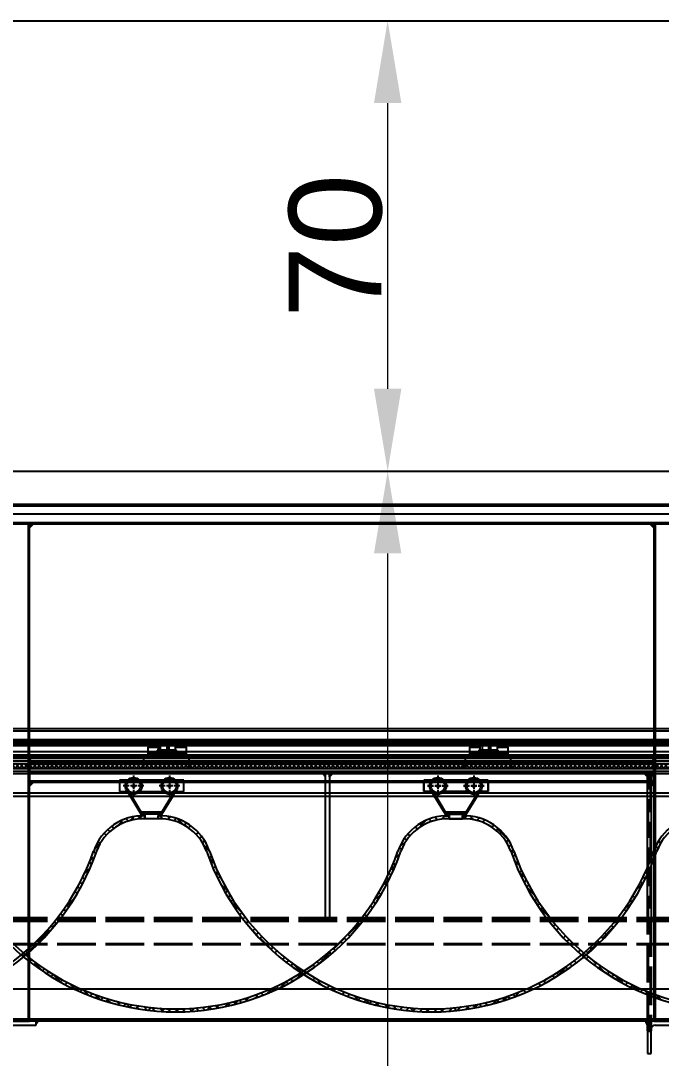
# Model space of a CAD drawing. Header units: centimetres. Extents: x 470464 to 524273, y 49611 to 59074.
# Drawn here: x 504407.2 to 504506.7, y 50525.9 to 50687.1 of the extents above; entities that cross this region are included whole.
import ezdxf

# ---------------------------------------------------------------- set-up
doc = ezdxf.new("R2010")
doc.units = ezdxf.units.CM
doc.header["$MEASUREMENT"] = 0
for name, pattern in [('1244-MIUM-DD-AR-2000$0$1244_Aselsan_MIUM_2900_Vinç$0$ACAD_ISO02W100', [15, 12, -3]), ('CENTER', [50.8, 31.75, -6.35, 6.35, -6.35]), ('CHAIN', [0.3543, 0.2362, -0.0295, 0.0591, -0.0295])]:
    doc.linetypes.add(name, pattern=pattern)
doc.layers.add('A-ANNO-REVC-01', color=1, linetype='Continuous', lineweight=15, true_color=0xff0000, plot=False)
doc.layers.add('S-COLS-CONC', color=4, linetype='Continuous', lineweight=40)
doc.layers.add('vinç', color=7, linetype='Continuous')
doc.styles.add('BARIŞ BABUR-3', font='arial.ttf')
doc.dimstyles.new('AAA_A4 BVS STANDART', dxfattribs={"dimscale": 12, "dimtxt": 1.8, "dimasz": 1.6, "dimexe": 0.18, "dimexo": 0.0625, "dimgap": 0.09, "dimtad": 1, "dimtoh": 1, "dimdec": 0, "dimzin": 9, "dimdsep": 46, "dimtxsty": 'BARIŞ BABUR-3', "dimcen": 0.09, "dimclrd": 1, "dimclre": 1, "dimclrt": 2, "dimadec": 0, "dimazin": 0, "dimtfac": 1, "dimtdec": 0, "dimtofl": 0, "dimtmove": 0, "dimatfit": 3, "dimfxl": 1, "dimtolj": 1, "dimtzin": 0, "dimlwd": 9, "dimlwe": 9, "dimarcsym": 0})

# ---------------------------------------------------------------- blocks, each defined once
blk = doc.blocks.new('ghfhjkdjfdkyufgfktuthkgt')
at = {"color": 2, "ltscale": 0.4}
for p, q in [((417976.88, 69071.16), (416796.46, 69071.16)), ((417976.46, 69070.66), (416796.46, 69070.66)), ((416796.46, 69067.36), (417976.46, 69067.36)), ((416796.46, 69066.86), (417976.46, 69066.86)), ((417108.08, 69063.32), (417108.08, 69063.79)), ((417110.14, 69063.32), (417110.14, 69063.79)), ((417155.37, 69063.32), (417155.37, 69063.79)), ((417157.43, 69063.32), (417157.43, 69063.79))]:
    blk.add_line(p, q, dxfattribs=at)
at = {"color": 2}
for p, q in [((417106.31, 69070.05), (417106.31, 69069.12)), ((417111.9, 69070.05), (417111.9, 69069.12)), ((417153.6, 69070.05), (417153.6, 69069.12)), ((417153.6, 69070.05), (417153.6, 69069.12)), ((417159.19, 69070.05), (417159.19, 69069.12)), ((417159.19, 69070.05), (417159.19, 69069.12)), ((417105.37, 69069.32), (417104.11, 69069.32)), ((417104.11, 69069.32), (417104.11, 69067.55)), ((417105.63, 69068.43), (417104.7, 69068.43)), ((417106.8, 69068.43), (417105.83, 69068.43)), ((417106.31, 69068.92), (417106.31, 69067.95)), ((417107.93, 69068.43), (417107, 69068.43)), ((417110.96, 69069.32), (417107.26, 69069.32)), ((417111.22, 69068.43), (417110.29, 69068.43)), ((417112.39, 69068.43), (417111.42, 69068.43)), ((417111.9, 69068.92), (417111.9, 69067.95)), ((417113.52, 69068.43), (417112.59, 69068.43)), ((417114.11, 69069.32), (417112.85, 69069.32)), ((417114.11, 69067.55), (417114.11, 69069.32)), ((417151.4, 69067.55), (417151.4, 69069.32)), ((417151.4, 69069.32), (417152.66, 69069.32)), ((417152.66, 69069.32), (417151.4, 69069.32)), ((417151.4, 69069.32), (417151.4, 69067.55)), ((417151.99, 69068.43), (417152.92, 69068.43)), ((417152.92, 69068.43), (417151.99, 69068.43)), ((417153.12, 69068.43), (417154.09, 69068.43)), ((417154.09, 69068.43), (417153.12, 69068.43)), ((417153.6, 69068.92), (417153.6, 69067.95)), ((417153.6, 69068.92), (417153.6, 69067.95)), ((417154.29, 69068.43), (417155.22, 69068.43)), ((417155.22, 69068.43), (417154.29, 69068.43)), ((417154.55, 69069.32), (417158.25, 69069.32)), ((417158.25, 69069.32), (417154.55, 69069.32)), ((417157.58, 69068.43), (417158.51, 69068.43)), ((417158.51, 69068.43), (417157.58, 69068.43)), ((417158.71, 69068.43), (417159.68, 69068.43)), ((417159.68, 69068.43), (417158.71, 69068.43)), ((417159.19, 69068.92), (417159.19, 69067.95)), ((417159.19, 69068.92), (417159.19, 69067.95)), ((417159.88, 69068.43), (417160.81, 69068.43)), ((417160.81, 69068.43), (417159.88, 69068.43)), ((417160.14, 69069.32), (417161.4, 69069.32)), ((417161.4, 69069.32), (417160.14, 69069.32)), ((417161.4, 69069.32), (417161.4, 69067.55)), ((417161.4, 69067.55), (417161.4, 69069.32)), ((417104.11, 69067.55), (417105.37, 69067.55)), ((417105.76, 69066.9), (417105.37, 69067.55)), ((417105.97, 69066.9), (417105.75, 69067.27)), ((417107.49, 69064.02), (417105.76, 69066.9)), ((417107.49, 69064.37), (417105.97, 69066.9)), ((417106.31, 69067.75), (417106.31, 69066.82)), ((417107.26, 69067.55), (417110.96, 69067.55)), ((417110.73, 69064.37), (417112.25, 69066.9)), ((417110.73, 69064.02), (417112.46, 69066.9)), ((417111.9, 69067.75), (417111.9, 69066.82)), ((417112.25, 69066.9), (417112.47, 69067.27)), ((417112.46, 69066.9), (417112.85, 69067.55)), ((417112.85, 69067.55), (417114.11, 69067.55)), ((417152.66, 69067.55), (417151.4, 69067.55)), ((417151.4, 69067.55), (417152.66, 69067.55)), ((417153.05, 69066.9), (417152.66, 69067.55)), ((417153.05, 69066.9), (417152.66, 69067.55)), ((417153.26, 69066.9), (417153.04, 69067.27)), ((417153.26, 69066.9), (417153.04, 69067.27)), ((417154.78, 69064.02), (417153.05, 69066.9)), ((417154.78, 69064.02), (417153.05, 69066.9)), ((417154.78, 69064.37), (417153.26, 69066.9)), ((417154.78, 69064.37), (417153.26, 69066.9)), ((417153.6, 69067.75), (417153.6, 69066.82)), ((417153.6, 69067.75), (417153.6, 69066.82)), ((417158.25, 69067.55), (417154.55, 69067.55)), ((417154.55, 69067.55), (417158.25, 69067.55)), ((417158.02, 69064.37), (417159.54, 69066.9)), ((417158.02, 69064.02), (417159.75, 69066.9)), ((417158.02, 69064.37), (417159.54, 69066.9)), ((417158.02, 69064.02), (417159.75, 69066.9)), ((417159.19, 69067.75), (417159.19, 69066.82)), ((417159.19, 69067.75), (417159.19, 69066.82)), ((417159.54, 69066.9), (417159.76, 69067.27)), ((417159.54, 69066.9), (417159.76, 69067.27)), ((417159.75, 69066.9), (417160.14, 69067.55)), ((417159.75, 69066.9), (417160.14, 69067.55)), ((417161.4, 69067.55), (417160.14, 69067.55)), ((417160.14, 69067.55), (417161.4, 69067.55)), ((417110.73, 69064.37), (417107.49, 69064.37)), ((417110.73, 69064.02), (417107.49, 69064.02)), ((417107.49, 69063.79), (417107.49, 69064.02)), ((417108.08, 69063.79), (417107.49, 69063.79)), ((417108.08, 69064.02), (417108.08, 69063.32)), ((417110.14, 69064.02), (417110.14, 69063.32)), ((417110.73, 69063.79), (417110.14, 69063.79)), ((417110.73, 69063.79), (417110.73, 69064.02)), ((417154.78, 69064.37), (417158.02, 69064.37)), ((417158.02, 69064.37), (417154.78, 69064.37)), ((417154.78, 69064.02), (417158.02, 69064.02)), ((417154.78, 69063.79), (417154.78, 69064.02)), ((417158.02, 69064.02), (417154.78, 69064.02)), ((417154.78, 69063.79), (417154.78, 69064.02)), ((417154.78, 69063.79), (417155.37, 69063.79)), ((417155.37, 69063.79), (417154.78, 69063.79)), ((417155.37, 69064.02), (417155.37, 69063.32)), ((417155.37, 69064.02), (417155.37, 69063.32)), ((417157.43, 69064.02), (417157.43, 69063.32)), ((417157.43, 69064.02), (417157.43, 69063.32)), ((417157.43, 69063.79), (417158.02, 69063.79)), ((417158.02, 69063.79), (417157.43, 69063.79)), ((417158.02, 69063.79), (417158.02, 69064.02)), ((417158.02, 69063.79), (417158.02, 69064.02)), ((417110.14, 69063.32), (417108.08, 69063.32)), ((417155.37, 69063.32), (417157.43, 69063.32)), ((417157.43, 69063.32), (417155.37, 69063.32))]:
    blk.add_line(p, q, dxfattribs=at)
at = {"color": 2, "linetype": 'Continuous', "ltscale": 0.4}
for p, q in [((417105.78, 69063.06), (417106.4, 69063.68)), ((417106.41, 69063.2), (417106.17, 69063.45)), ((417107.43, 69063.31), (417106.99, 69063.75)), ((417107.3, 69063.45), (417107.64, 69063.79)), ((417110.86, 69063.31), (417110.37, 69063.79)), ((417110.59, 69063.32), (417110.72, 69063.45)), ((417111.85, 69063.45), (417111.59, 69063.71)), ((417111.63, 69063.23), (417112.04, 69063.63)), ((417112.56, 69063.02), (417112.94, 69063.4)), ((417153.52, 69063.17), (417153.13, 69063.56)), ((417153.24, 69063.45), (417153.41, 69063.62)), ((417154.19, 69063.27), (417154.71, 69063.78)), ((417154.51, 69063.3), (417154.37, 69063.45)), ((417155.37, 69063.58), (417155.15, 69063.79)), ((417157.79, 69063.45), (417157.45, 69063.79)), ((417157.66, 69063.32), (417158.12, 69063.78)), ((417159.18, 69063.18), (417158.62, 69063.74)), ((417158.73, 69063.26), (417158.92, 69063.45)), ((417159.68, 69063.07), (417160.06, 69063.45)), ((417160.05, 69063.45), (417160.04, 69063.46)), ((417103.25, 69061.84), (417102.91, 69062.18)), ((417103.81, 69062.22), (417104.47, 69062.88)), ((417103.93, 69062.29), (417103.91, 69062.32)), ((417104.68, 69062.67), (417104.33, 69063.03)), ((417105.5, 69062.98), (417105.13, 69063.35)), ((417113.96, 69062.47), (417113.07, 69063.35)), ((417113.55, 69062.88), (417113.75, 69063.09)), ((417114.16, 69062.36), (417114.5, 69062.7)), ((417114.86, 69061.93), (417115.19, 69062.26)), ((417116.38, 69061.18), (417115.72, 69061.84)), ((417150.41, 69061.75), (417150.08, 69062.08)), ((417151.08, 69062.21), (417150.74, 69062.55)), ((417150.97, 69062.32), (417151.74, 69063.08)), ((417151.54, 69062.88), (417151.47, 69062.95)), ((417152.63, 69062.93), (417152.26, 69063.29)), ((417160.53, 69062.79), (417160.89, 69063.15)), ((417160.82, 69062.67), (417160.62, 69062.88)), ((417162.01, 69062.02), (417162.35, 69062.35)), ((417162.31, 69062.32), (417162.13, 69062.5)), ((417162.66, 69061.53), (417162.99, 69061.86)), ((417102.06, 69060.77), (417101.73, 69061.09)), ((417102.62, 69061.34), (417102.3, 69061.66)), ((417115.81, 69061.75), (417115.82, 69061.76)), ((417116.06, 69060.87), (417116.39, 69061.2)), ((417116.58, 69060.26), (417116.9, 69060.58)), ((417148.75, 69060.01), (417148.43, 69060.34)), ((417148.71, 69060.05), (417148.96, 69060.31)), ((417149.24, 69060.65), (417148.92, 69060.98)), ((417150.41, 69061.75), (417150.41, 69061.75)), ((417164.54, 69060.09), (417162.88, 69061.75)), ((417163.25, 69060.99), (417163.44, 69061.18)), ((417164.01, 69060.62), (417164.1, 69060.71)), ((417100.73, 69058.7), (417100.39, 69059.04)), ((417100.51, 69058.92), (417101.2, 69059.61)), ((417101.08, 69059.49), (417100.78, 69059.78)), ((417117.03, 69059.58), (417117.36, 69059.91)), ((417118.11, 69058.32), (417117.26, 69059.17)), ((417117.42, 69058.84), (417117.51, 69058.92)), ((417147.96, 69058.54), (417147.62, 69058.88)), ((417147.67, 69059.02), (417148.15, 69059.49)), ((417148.32, 69059.31), (417147.99, 69059.64)), ((417164.24, 69059.72), (417164.57, 69060.04)), ((417164.64, 69058.99), (417164.98, 69059.32)), ((417187.23, 69058.5), (417187.65, 69058.92)), ((417187.82, 69058.76), (417187.48, 69059.09)), ((417188.2, 69059.51), (417187.87, 69059.84)), ((417099.56, 69056.83), (417099.95, 69057.22)), ((417100.12, 69057.05), (417099.77, 69057.4)), ((417100.43, 69057.88), (417100.08, 69058.23)), ((417118.64, 69056.66), (417118.01, 69057.29)), ((417118.07, 69058.36), (417118.09, 69058.37)), ((417118.07, 69057.22), (417118.39, 69057.54)), ((417146.99, 69057.2), (417147.74, 69057.95)), ((417147.01, 69057.22), (417147, 69057.24)), ((417147.66, 69057.71), (417147.58, 69057.79)), ((417164.97, 69058.19), (417165.32, 69058.53)), ((417165.52, 69057.98), (417165.14, 69058.36)), ((417165.27, 69057.36), (417165.62, 69057.7)), ((417166.24, 69056.12), (417165.43, 69056.93)), ((417186.56, 69056.7), (417187.34, 69057.48)), ((417187.2, 69057.11), (417187.09, 69057.22)), ((417187.51, 69057.94), (417187.16, 69058.29)), ((417098.69, 69054.84), (417099.58, 69055.73)), ((417099.46, 69055.45), (417099.38, 69055.53)), ((417099.8, 69056.24), (417099.45, 69056.58)), ((417118.36, 69056.38), (417118.7, 69056.72)), ((417118.7, 69055.58), (417119.04, 69055.93)), ((417146.68, 69055.29), (417146.34, 69055.63)), ((417146.45, 69055.53), (417147.03, 69056.11)), ((417147.01, 69056.09), (417146.68, 69056.43)), ((417165.59, 69056.54), (417165.71, 69056.66)), ((417185.96, 69054.96), (417186.58, 69055.59)), ((417186.52, 69055.53), (417186.2, 69055.84)), ((417098.74, 69053.9), (417098.4, 69054.24)), ((417098.81, 69054.96), (417098.77, 69055.01)), ((417119.05, 69054.8), (417119.38, 69055.14)), ((417119.7, 69054.46), (417119.2, 69054.96)), ((417119.41, 69054.04), (417119.75, 69054.37)), ((417145.06, 69053.01), (417145.88, 69053.83)), ((417145.96, 69053.76), (417145.62, 69054.09)), ((417146.33, 69054.52), (417145.99, 69054.85)), ((417166.84, 69054.4), (417166.26, 69054.98)), ((417166.27, 69054.96), (417166.6, 69055.29)), ((417166.63, 69054.19), (417166.96, 69054.52)), ((417167, 69053.43), (417167.34, 69053.77)), ((417185.83, 69053.96), (417185.49, 69054.3)), ((417186.19, 69054.72), (417185.85, 69055.06)), ((417097.5, 69052.52), (417097.68, 69052.7)), ((417097.96, 69052.42), (417097.63, 69052.75)), ((417098.36, 69053.16), (417098.03, 69053.49)), ((417098.25, 69053.26), (417098.59, 69053.61)), ((417120.9, 69052.13), (417119.83, 69053.2)), ((417120.34, 69052.7), (417120.52, 69052.88)), ((417120.59, 69051.82), (417120.92, 69052.15)), ((417145.57, 69053.01), (417145.32, 69053.26)), ((417167.39, 69052.69), (417167.73, 69053.02)), ((417168.58, 69051.52), (417167.4, 69052.7)), ((417167.8, 69051.96), (417167.97, 69052.13)), ((417184.45, 69052.33), (417185.39, 69053.26)), ((417185.05, 69052.47), (417184.82, 69052.7)), ((417185.45, 69053.21), (417185.11, 69053.54)), ((417095.99, 69049.87), (417097.17, 69051.05)), ((417096.55, 69050.44), (417096.37, 69050.62)), ((417097.13, 69050.99), (417097.12, 69051)), ((417097.55, 69051.7), (417097.22, 69052.03)), ((417121.01, 69051.11), (417121.34, 69051.44)), ((417121.45, 69050.41), (417121.77, 69050.74)), ((417143.9, 69050.16), (417143.57, 69050.49)), ((417144.34, 69050.85), (417144.01, 69051.18)), ((417144.19, 69051), (417144.79, 69051.61)), ((417144.75, 69051.57), (417144.43, 69051.89)), ((417168.53, 69051.57), (417168.55, 69051.58)), ((417168.65, 69050.55), (417168.98, 69050.88)), ((417183.78, 69050.34), (417183.46, 69050.67)), ((417183.69, 69050.44), (417184.1, 69050.84)), ((417184.22, 69051.04), (417183.89, 69051.37)), ((417095.78, 69048.94), (417095.46, 69049.27)), ((417096.24, 69049.61), (417095.92, 69049.94)), ((417123.08, 69048.82), (417121.47, 69050.44)), ((417121.89, 69049.73), (417122.03, 69049.87)), ((417122.6, 69049.3), (417122.68, 69049.39)), ((417143.44, 69049.48), (417143.12, 69049.81)), ((417143.38, 69050.19), (417143.62, 69050.44)), ((417169.1, 69049.87), (417169.07, 69049.9)), ((417169.09, 69049.86), (417169.42, 69050.19)), ((417169.55, 69049.19), (417169.88, 69049.52)), ((417171.04, 69047.93), (417169.67, 69049.3)), ((417182.49, 69049.23), (417183.13, 69049.87)), ((417182.87, 69048.99), (417182.56, 69049.3)), ((417183.34, 69049.66), (417183.01, 69049.99)), ((417093.72, 69046.48), (417094.56, 69047.31)), ((417094.29, 69047.04), (417093.99, 69047.34)), ((417095.31, 69048.29), (417094.98, 69048.61)), ((417122.83, 69048.4), (417123.15, 69048.73)), ((417123.31, 69047.75), (417123.64, 69048.08)), ((417123.81, 69047.12), (417124.13, 69047.45)), ((417142.01, 69047.52), (417141.69, 69047.84)), ((417141.92, 69047.61), (417142.58, 69048.27)), ((417142.49, 69048.17), (417142.18, 69048.49)), ((417170.02, 69048.53), (417170.23, 69048.74)), ((417170.8, 69048.17), (417170.83, 69048.21)), ((417171, 69047.24), (417171.33, 69047.57)), ((417181.41, 69047.06), (417181.09, 69047.38)), ((417181.91, 69047.69), (417181.59, 69048.01)), ((417091.46, 69044.21), (417093.16, 69045.91)), ((417093.28, 69045.79), (417092.96, 69046.11)), ((417093.81, 69046.39), (417093.48, 69046.72)), ((417125.43, 69045.34), (417124.6, 69046.17)), ((417124.86, 69045.91), (417125.17, 69046.22)), ((417139.66, 69045.34), (417141.36, 69047.04)), ((417140.23, 69045.91), (417140.14, 69045.99)), ((417140.99, 69046.27), (417140.79, 69046.48)), ((417141.51, 69046.89), (417141.18, 69047.21)), ((417171.51, 69046.62), (417171.83, 69046.95)), ((417172.03, 69046.01), (417172.35, 69046.34)), ((417179.17, 69044.78), (417180.86, 69046.48)), ((417180.38, 69045.83), (417180.3, 69045.91)), ((417180.9, 69046.44), (417180.58, 69046.76)), ((417091.63, 69044.04), (417091.31, 69044.37)), ((417092.03, 69044.78), (417091.87, 69044.94)), ((417092.74, 69045.19), (417092.59, 69045.34)), ((417125.38, 69045.3), (417125.7, 69045.62)), ((417125.93, 69044.71), (417126.25, 69045.04)), ((417127.69, 69043.08), (417125.99, 69044.78)), ((417126.49, 69044.14), (417126.56, 69044.21)), ((417137.4, 69043.08), (417139.09, 69044.78)), ((417138.81, 69043.93), (417138.53, 69044.21)), ((417139.37, 69044.5), (417139.05, 69044.82)), ((417139.93, 69045.08), (417139.6, 69045.4)), ((417173.11, 69044.83), (417173.43, 69045.15)), ((417173.66, 69044.25), (417173.99, 69044.58)), ((417176.9, 69042.52), (417178.6, 69044.21)), ((417178.73, 69044.08), (417178.41, 69044.41)), ((417179.29, 69044.65), (417178.97, 69044.98)), ((417179.73, 69045.34), (417179.52, 69045.56)), ((417088.91, 69042.12), (417089.24, 69042.44)), ((417089.2, 69041.95), (417090.9, 69043.65)), ((417089.76, 69042.52), (417089.55, 69042.74)), ((417090.47, 69042.94), (417090.33, 69043.08)), ((417091.06, 69043.49), (417090.73, 69043.81)), ((417127.12, 69043.65), (417127.38, 69043.91)), ((417127.64, 69043.03), (417127.97, 69043.36)), ((417128.24, 69042.5), (417128.57, 69042.83)), ((417128.49, 69042.28), (417128.26, 69042.52)), ((417135.13, 69040.82), (417136.83, 69042.52)), ((417137.04, 69042.3), (417136.72, 69042.63)), ((417137.64, 69042.84), (417137.32, 69043.16)), ((417137.96, 69043.65), (417137.91, 69043.7)), ((417174.23, 69043.69), (417174.56, 69044.02)), ((417175.41, 69042.6), (417175.74, 69042.93)), ((417176.97, 69042.45), (417176.65, 69042.77)), ((417177.47, 69043.08), (417177.25, 69043.31)), ((417178.16, 69043.53), (417178.04, 69043.65)), ((417089.26, 69041.89), (417088.93, 69042.22)), ((417090.45, 69041.39), (417090.06, 69041.77)), ((417090.16, 69041.1), (417090.49, 69041.43)), ((417090.81, 69040.61), (417091.14, 69040.94)), ((417092.21, 69039.62), (417091.01, 69040.82)), ((417129.47, 69041.47), (417129.8, 69041.8)), ((417130.1, 69040.97), (417130.43, 69041.3)), ((417130.75, 69040.48), (417131.08, 69040.82)), ((417135.17, 69040.79), (417134.84, 69041.12)), ((417135.7, 69041.39), (417135.47, 69041.61)), ((417136.43, 69041.79), (417136.27, 69041.95)), ((417175.11, 69040.92), (417174.78, 69041.25)), ((417176.02, 69042.08), (417176.34, 69042.41)), ((417176.36, 69041.92), (417176.04, 69042.25)), ((417176.06, 69041.68), (417176.34, 69041.95)), ((417176.64, 69041.57), (417176.96, 69041.89)), ((417178.15, 69040.82), (417177.5, 69041.47)), ((417177.59, 69041.39), (417177.6, 69041.4)), ((417177.91, 69040.58), (417178.24, 69040.91)), ((417091.46, 69040.14), (417091.58, 69040.25)), ((417092.14, 69039.69), (417092.46, 69040.01)), ((417092.81, 69039.22), (417093.15, 69039.56)), ((417132.22, 69039.69), (417131.11, 69040.8)), ((417131.65, 69040.25), (417131.74, 69040.34)), ((417132.08, 69039.55), (417132.41, 69039.89)), ((417132.49, 69038.94), (417132.15, 69039.28)), ((417132.76, 69039.11), (417133.1, 69039.44)), ((417133.17, 69039.39), (417132.84, 69039.72)), ((417132.87, 69039.69), (417133.03, 69039.85)), ((417134.51, 69040.31), (417134.18, 69040.64)), ((417172.44, 69039.06), (417172.1, 69039.4)), ((417172.38, 69039.12), (417173.76, 69040.5)), ((417172.94, 69039.69), (417172.79, 69039.84)), ((417173.8, 69039.96), (417173.51, 69040.25)), ((417174.46, 69040.44), (417174.13, 69040.77)), ((417178.57, 69040.1), (417178.9, 69040.44)), ((417179.52, 69039.45), (417178.72, 69040.25)), ((417179.24, 69039.64), (417179.28, 69039.69)), ((417179.92, 69039.19), (417180.25, 69039.53)), ((417093.5, 69038.79), (417093.84, 69039.12)), ((417094.97, 69037.99), (417093.83, 69039.13)), ((417094.41, 69038.56), (417094.55, 69038.7)), ((417094.93, 69037.95), (417095.28, 69038.3)), ((417095.67, 69037.56), (417096.01, 69037.9)), ((417097.23, 69036.86), (417096.38, 69037.72)), ((417129.14, 69037.08), (417130.04, 69037.99)), ((417130.34, 69037.7), (417129.99, 69038.04)), ((417131.07, 69038.1), (417130.72, 69038.44)), ((417131.58, 69038.39), (417132.31, 69039.12)), ((417131.78, 69038.51), (417131.74, 69038.56)), ((417132.86, 69039.05), (417132.78, 69039.12)), ((417134.17, 69038.25), (417134.51, 69038.59)), ((417134.48, 69038.56), (417134.34, 69038.69)), ((417134.9, 69037.85), (417135.24, 69038.19)), ((417135.52, 69037.51), (417135.04, 69037.99)), ((417169.56, 69037.41), (417169.22, 69037.76)), ((417170.3, 69037.8), (417169.96, 69038.15)), ((417170.12, 69037.99), (417170.66, 69038.54)), ((417171.74, 69038.63), (417171.4, 69038.97)), ((417180.61, 69038.76), (417180.95, 69039.09)), ((417182.34, 69037.76), (417181.09, 69039.01)), ((417181.32, 69038.33), (417181.55, 69038.56)), ((417182.11, 69037.99), (417182.39, 69038.27)), ((417182.78, 69037.53), (417183.13, 69037.87)), ((417184.59, 69036.64), (417183.6, 69037.63)), ((417096.67, 69037.43), (417096.77, 69037.52)), ((417097.18, 69036.81), (417097.53, 69037.16)), ((417097.96, 69036.45), (417098.31, 69036.81)), ((417099.35, 69035.87), (417098.5, 69036.73)), ((417098.93, 69036.29), (417099.11, 69036.47)), ((417099.56, 69035.79), (417099.92, 69036.15)), ((417101.13, 69035.23), (417100.37, 69035.99)), ((417126.47, 69035.91), (417126.11, 69036.27)), ((417127.07, 69036.15), (417127.78, 69036.86)), ((417127.27, 69036.23), (417127.22, 69036.29)), ((417128.06, 69036.58), (417127.71, 69036.93)), ((417128.83, 69036.94), (417128.48, 69037.29)), ((417129.59, 69037.31), (417129.48, 69037.43)), ((417136.39, 69037.07), (417136.74, 69037.42)), ((417137.16, 69036.71), (417137.51, 69037.06)), ((417137.7, 69036.46), (417137.31, 69036.86)), ((417138.74, 69036.03), (417139.1, 69036.39)), ((417139, 69036.29), (417138.79, 69036.51)), ((417139.55, 69035.71), (417139.91, 69036.07)), ((417165.64, 69035.68), (417165.28, 69036.04)), ((417165.59, 69035.73), (417166.29, 69036.43)), ((417166.16, 69036.29), (417166.1, 69036.35)), ((417167.26, 69036.33), (417166.9, 69036.68)), ((417168.04, 69036.67), (417167.69, 69037.03)), ((417167.85, 69036.86), (417168.31, 69037.31)), ((417169.51, 69037.39), (417169.55, 69037.43)), ((417183.53, 69037.15), (417183.81, 69037.43)), ((417184.37, 69036.86), (417184.65, 69037.13)), ((417185.07, 69036.43), (417185.43, 69036.78)), ((417186.54, 69035.82), (417185.7, 69036.67)), ((417185.87, 69036.09), (417186.07, 69036.29)), ((417186.68, 69035.77), (417187.04, 69036.13)), ((417100.38, 69035.49), (417100.63, 69035.73)), ((417101.23, 69035.19), (417101.6, 69035.57)), ((417102.08, 69034.92), (417102.46, 69035.3)), ((417102.77, 69034.72), (417102.32, 69035.16)), ((417104.02, 69034.6), (417103.65, 69034.97)), ((417103.86, 69034.43), (417104.24, 69034.82)), ((417104.77, 69034.21), (417105.15, 69034.6)), ((417105.74, 69034.01), (417105.14, 69034.61)), ((417105.72, 69034.03), (417106.1, 69034.42)), ((417119.3, 69034.03), (417119.69, 69034.43)), ((417120.51, 69034.11), (417120.99, 69034.6)), ((417121.3, 69034.29), (417120.91, 69034.68)), ((417122.12, 69034.6), (417121.82, 69034.9)), ((417121.98, 69034.46), (417122.64, 69035.12)), ((417123.1, 69034.76), (417122.72, 69035.14)), ((417123.97, 69035.02), (417123.59, 69035.39)), ((417123.82, 69035.16), (417124.27, 69035.61)), ((417125.23, 69035.44), (417125.52, 69035.73)), ((417125.65, 69035.59), (417125.29, 69035.96)), ((417139.61, 69035.68), (417139.57, 69035.73)), ((417141.27, 69035.16), (417140.61, 69035.82)), ((417140.7, 69035.73), (417140.75, 69035.77)), ((417141.22, 69035.12), (417141.6, 69035.49)), ((417142.09, 69034.85), (417142.4, 69035.16)), ((417142.96, 69034.6), (417142.28, 69035.28)), ((417142.97, 69034.6), (417143.35, 69034.98)), ((417143.87, 69034.37), (417144.26, 69034.76)), ((417144.46, 69034.23), (417144.09, 69034.6)), ((417145.79, 69034.03), (417145.29, 69034.53)), ((417145.73, 69033.97), (417146.13, 69034.37)), ((417159.37, 69034.03), (417159.05, 69034.35)), ((417159.25, 69033.91), (417159.84, 69034.5)), ((417160.39, 69034.14), (417160, 69034.53)), ((417161.31, 69034.35), (417160.92, 69034.74)), ((417161.07, 69034.6), (417161.29, 69034.83)), ((417162.16, 69034.56), (417162.76, 69035.16)), ((417162.22, 69034.58), (417162.2, 69034.6)), ((417163.1, 69034.83), (417162.72, 69035.2)), ((417163.89, 69035.16), (417163.59, 69035.47)), ((417163.76, 69035.03), (417164.49, 69035.76)), ((417164.81, 69035.38), (417164.46, 69035.73)), ((417187.5, 69035.46), (417187.87, 69035.83)), ((417188.31, 69035.19), (417187.77, 69035.73)), ((417106.66, 69033.84), (417107.07, 69034.25)), ((417107.12, 69033.77), (417106.85, 69034.03)), ((417108.43, 69033.58), (417107.89, 69034.13)), ((417107.98, 69034.03), (417108.05, 69034.1)), ((417108.64, 69033.56), (417109.07, 69033.98)), ((417109.69, 69033.45), (417109.17, 69033.97)), ((417109.67, 69033.45), (417109.68, 69033.47)), ((417110.81, 69033.47), (417110.41, 69033.87)), ((417110.72, 69033.38), (417111.17, 69033.83)), ((417112.08, 69033.32), (417111.6, 69033.81)), ((417111.81, 69033.33), (417111.94, 69033.47)), ((417113.07, 69033.47), (417112.75, 69033.79)), ((417112.92, 69033.32), (417113.4, 69033.79)), ((417114.33, 69033.34), (417113.87, 69033.8)), ((417114.07, 69033.33), (417114.2, 69033.47)), ((417115.34, 69033.47), (417114.96, 69033.85)), ((417115.26, 69033.39), (417115.77, 69033.9)), ((417116.44, 69033.49), (417116.01, 69033.92)), ((417117.46, 69033.6), (417117.04, 69034.02)), ((417117.77, 69033.64), (417118.33, 69034.2)), ((417118.46, 69033.74), (417118.16, 69034.03)), ((417119.43, 69033.9), (417119.02, 69034.31)), ((417147.24, 69033.71), (417146.68, 69034.27)), ((417146.69, 69033.8), (417146.92, 69034.03)), ((417147.67, 69033.65), (417148.09, 69034.07)), ((417148.05, 69034.03), (417148.01, 69034.08)), ((417148.68, 69033.53), (417149.11, 69033.96)), ((417149.79, 69033.42), (417149.28, 69033.94)), ((417149.75, 69033.47), (417150.16, 69033.87)), ((417150.78, 69033.36), (417151.23, 69033.81)), ((417151, 69033.35), (417150.88, 69033.47)), ((417152.16, 69033.32), (417151.68, 69033.8)), ((417152.01, 69033.47), (417152.34, 69033.79)), ((417153, 69033.32), (417153.48, 69033.8)), ((417153.29, 69033.32), (417153.15, 69033.47)), ((417154.39, 69033.36), (417153.93, 69033.81)), ((417154.28, 69033.47), (417154.65, 69033.84)), ((417155.36, 69033.42), (417155.87, 69033.93)), ((417155.45, 69033.42), (417155.41, 69033.47)), ((417156.49, 69033.52), (417156.06, 69033.95)), ((417156.6, 69033.53), (417157.14, 69034.06)), ((417157.11, 69034.03), (417157.08, 69034.06)), ((417157.9, 69033.69), (417158.24, 69034.03)), ((417158.49, 69033.78), (417158.08, 69034.19))]:
    blk.add_line(p, q, dxfattribs=at)
at = {"color": 2}
for centre, radius in [((417106.31, 69068.43), 1.29), ((417106.31, 69068.43), 0.176), ((417111.9, 69068.43), 1.29), ((417111.9, 69068.43), 0.176), ((417153.6, 69068.43), 1.29), ((417153.6, 69068.43), 1.29), ((417153.6, 69068.43), 0.176), ((417153.6, 69068.43), 0.176), ((417159.19, 69068.43), 1.29), ((417159.19, 69068.43), 1.29), ((417159.19, 69068.43), 0.176), ((417159.19, 69068.43), 0.176)]:
    blk.add_circle(centre, radius, dxfattribs=at)
at = {"color": 2, "ltscale": 0.4}
for centre in [(417106.31, 69068.43), (417111.9, 69068.43), (417153.6, 69068.43), (417153.6, 69068.43), (417159.19, 69068.43), (417159.19, 69068.43)]:
    blk.add_circle(centre, 1.07, dxfattribs=at)
for centre, radius, start, end in [((417107.77, 69055.7), 8.09, 87.7843, 161.143), ((417110.45, 69055.7), 8.09, 18.857, 92.2157), ((417155.06, 69055.7), 8.09, 87.7843, 161.143), ((417157.74, 69055.7), 8.09, 18.857, 92.2157), ((417194.82, 69055.7), 8.09, 87.7843, 161.143), ((417107.77, 69055.65), 7.67, 87.6884, 159.6917), ((417110.45, 69055.65), 7.67, 20.3083, 92.3116), ((417155.06, 69055.65), 7.67, 87.6884, 159.6917), ((417157.74, 69055.65), 7.67, 20.3083, 92.3116), ((417194.83, 69055.65), 7.67, 87.6884, 159.6917), ((417065.58, 69070.32), 37, 198.9246, 341.0754), ((417065.58, 69070.35), 36.57, 199.2207, 340.7793), ((417112.87, 69070.32), 37, 198.9246, 341.0754), ((417112.87, 69070.35), 36.57, 199.2207, 340.7793), ((417152.64, 69070.32), 37, 198.9246, 341.0754), ((417152.64, 69070.35), 36.57, 199.2207, 340.7793), ((417199.93, 69070.32), 37, 198.9246, 341.0754), ((417199.93, 69070.35), 36.57, 199.2207, 340.7793)]:
    blk.add_arc(centre, radius, start, end, dxfattribs=at)
blk = doc.blocks.new('kjjlkhlljklhıjşlkmkjş')
at = {"ltscale": 0.4}
for points in [[(417090.16, 69213.46), (417090.76, 69213.46), (417090.16, 69212.86)], [(417090.16, 69213.46), (417090.76, 69213.46), (417090.16, 69212.86)], [(417187.16, 69213.46), (417186.56, 69213.46), (417187.16, 69212.86)], [(417187.16, 69213.46), (417186.56, 69213.46), (417187.16, 69212.86)], [(417090.16, 69136.16), (417090.49, 69136.16), (417090.16, 69136.5)], [(417091.16, 69136.16), (417091.49, 69136.16), (417091.16, 69135.83)], [(417187.16, 69136.16), (417186.82, 69136.16), (417187.16, 69136.5)]]:
    blk.add_hatch(color=2, dxfattribs=at).paths.add_polyline_path(points)
for points in [[(417090.16, 69213.46), (417090.76, 69213.46), (417090.16, 69212.86)], [(417187.16, 69213.46), (417186.56, 69213.46), (417187.16, 69212.86)], [(417090.16, 69176.31), (417090.76, 69176.31), (417090.16, 69176.91)], [(417187.16, 69176.31), (417186.56, 69176.31), (417187.16, 69176.91)], [(417090.16, 69173.31), (417090.76, 69173.31), (417090.16, 69172.71)], [(417187.16, 69173.31), (417186.56, 69173.31), (417187.16, 69172.71)]]:
    blk.add_hatch(color=2).paths.add_polyline_path(points)
h = blk.add_hatch(color=2, dxfattribs=at)
edge = h.paths.add_edge_path()
edge.add_line((417186.66, 69136.16), (417185.87, 69136.16))
edge.add_arc((417186.42, 69136.18), 0.553, 181.7814, 242.1352)
edge.add_arc((417186.66, 69135.66), 0.5, 90, 176.7192, ccw=False)
at = {"color": 2, "ltscale": 1.5}
for p, q in [((417930.16, 69216.46, -0.01), (416847.16, 69216.46, 0.12)), ((416847.16, 69213.46, 0.12), (417930.16, 69213.46, -0.01))]:
    blk.add_line(p, q, dxfattribs=at)
at = {"color": 2, "ltscale": 3}
for p, q in [((416847.16, 69216.26, 0.12), (417930.16, 69216.26, -0.01)), ((416847.16, 69213.66, 0.12), (417930.16, 69213.66, -0.01)), ((417090.16, 69176.11, 0.06), (417187.16, 69176.11, 0.06)), ((417090.16, 69173.51, 0.06), (417187.16, 69173.51, 0.06)), ((417888.66, 69141.16, 0.24), (416888.66, 69141.16, 0.12)), ((417888.66, 69136.46, 0.24), (416888.66, 69136.46, 0.12))]:
    blk.add_line(p, q, dxfattribs=at)
at = {"color": 2, "linetype": 'CENTER', "ltscale": 750}
blk.add_line((417930.16, 69214.96, -454479.51), (416847.16, 69214.96, 0.12), dxfattribs=at)
at = {"color": 2}
for p, q in [((417090.16, 69213.46, -0.01), (417087.16, 69213.46, -0.01)), ((417090.16, 69136.16, 0.12), (417090.16, 69213.46, -0.01)), ((417090.16, 69213.46, -0.01), (417090.16, 69212.86, -0.01)), ((417090.16, 69212.86, -0.01), (417090.76, 69213.46, -0.01)), ((417187.16, 69212.86, -0.01), (417186.56, 69213.46, -0.01)), ((417187.16, 69213.46, -0.01), (417187.16, 69136.16, 0.12)), ((417190.16, 69213.46, -0.01), (417187.16, 69213.46, -0.01)), ((417187.16, 69213.46, -0.01), (417187.16, 69212.86, -0.01)), ((417090.16, 69176.31, 0.06), (417090.16, 69176.91, 0.06)), ((417090.16, 69176.91, 0.06), (417090.76, 69176.31, 0.06)), ((417187.16, 69176.31, 0.06), (417090.16, 69176.31, 0.06)), ((417090.16, 69176.31, 0.06), (417090.16, 69173.31, 0.06)), ((417187.16, 69176.91, 0.06), (417186.56, 69176.31, 0.06)), ((417187.16, 69176.31, 0.06), (417187.16, 69176.91, 0.06)), ((417187.16, 69173.31, 0.06), (417187.16, 69176.31, 0.06)), ((417090.16, 69173.31, 0.06), (417187.16, 69173.31, 0.06)), ((417090.16, 69173.31, 0.06), (417090.16, 69172.71, 0.06)), ((417090.16, 69172.71, 0.06), (417090.76, 69173.31, 0.06)), ((417187.16, 69172.71, 0.06), (417186.56, 69173.31, 0.06)), ((417187.16, 69173.31, 0.06), (417187.16, 69172.71, 0.06)), ((417888.66, 69136.16, 0.12), (416888.66, 69136.16, 0.12)), ((417087.16, 69136.16, 0.12), (417090.16, 69136.16, 0.12)), ((417187.16, 69136.16, 0.12), (417190.16, 69136.16, 0.12))]:
    blk.add_line(p, q, dxfattribs=at)
at = {"color": 2, "ltscale": 4}
for p, q in [((417089.96, 69213.46, -0.01), (417089.96, 69136.16, 0.12)), ((417187.36, 69213.46, -0.01), (417187.36, 69136.16, 0.12))]:
    blk.add_line(p, q, dxfattribs=at)
at = {"color": 2, "ltscale": 0.4}
for p, q in [((417090.16, 69212.86, -0.01), (417090.76, 69213.46, -0.01)), ((417090.16, 69212.86, -0.01), (417090.76, 69213.46, -0.01)), ((417187.16, 69212.86, -0.01), (417186.56, 69213.46, -0.01)), ((417187.16, 69212.86, -0.01), (417186.56, 69213.46, -0.01)), ((417091.16, 69136.16, 0.12), (417086.66, 69136.16, 0.12)), ((417090.16, 69136.16, 0.12), (417090.16, 69136.5, 0.12)), ((417090.16, 69136.5, 0.12), (417090.49, 69136.16, 0.12)), ((417091.16, 69135.56, 0.12), (417091.16, 69136.16, 0.12)), ((417091.16, 69136.16, 0.12), (417091.16, 69135.83, 0.12)), ((417091.16, 69135.83, 0.12), (417091.49, 69136.16, 0.12)), ((417186.66, 69136.16, 0.12), (417185.87, 69136.16, 0.12)), ((417191.16, 69136.16, 0.12), (417186.66, 69136.16, 0.12)), ((417187.16, 69136.5, 0.12), (417186.82, 69136.16, 0.12)), ((417187.16, 69136.16, 0.12), (417187.16, 69136.5, 0.12)), ((417087.36, 69135.56, 0.12), (417091.16, 69135.56, 0.12)), ((417186.16, 69135.66, 0.12), (417186.16, 69131.16, 0.12)), ((417186.76, 69131.16, 0.12), (417186.76, 69134.96, 0.12)), ((417187.36, 69135.56, 0.12), (417191.16, 69135.56, 0.12)), ((417186.16, 69131.16, 0.12), (417186.76, 69131.16, 0.12))]:
    blk.add_line(p, q, dxfattribs=at)
at = {"color": 2, "linetype": 'CENTER', "ltscale": 30}
blk.add_line((417090.16, 69174.81, 0.06), (417187.16, 69174.81, 0.06), dxfattribs=at)
at = {"color": 2, "ltscale": 0.4}
for centre, radius, start, end in [((417186.42, 69136.18, 0.12), 0.553, 181.7814, 242.1352), ((417186.66, 69135.66, 0.12), 0.5, 90, 180), ((417186.66, 69135.66, 0.12), 0.5, 90, 176.7192), ((417187.36, 69134.96, 0.12), 0.6, 90, 180)]:
    blk.add_arc(centre, radius, start, end, dxfattribs=at)
blk = doc.blocks.new('tyrterwefbrrbevrwc')
at = {"color": 2}
for p, q in [((416798.86, 68256.16), (417974.06, 68256.16)), ((416798.86, 68253.9), (417974.06, 68253.9)), ((416798.86, 68253.53), (417974.06, 68253.53))]:
    blk.add_line(p, q, dxfattribs=at)
at = {"layer": 'vinç', "color": 2}
for p, q in [((417974.06, 68255.76), (416798.86, 68255.76)), ((417974.06, 68254.38), (416798.86, 68254.38)), ((417974.06, 68254.1), (416798.86, 68254.1)), ((417974.06, 68253.53), (416798.86, 68253.53)), ((417974.06, 68252.51), (416798.86, 68252.51)), ((417974.06, 68252.02), (416798.86, 68252.02)), ((417974.06, 68251.76), (416798.86, 68251.76)), ((417974.06, 68251.49), (416798.86, 68251.49)), ((417974.06, 68251.1), (416798.86, 68251.1)), ((417974.06, 68250.66), (416798.86, 68250.66))]:
    blk.add_line(p, q, dxfattribs=at)
blk = doc.blocks.new('tyrteryrteyyt3rwerw')
h = blk.add_hatch()
h.set_pattern_fill('ANSI37', color=2, scale=3.8, angle=360)
h.set_pattern_definition([(45, (342050.756, 161193.00613), (-0.335875721, 0.335875721), []), (135, (342050.756, 161193.00613), (-0.335875721, -0.335875721), [])])
h.paths.add_polyline_path([(416798.86, 68195.66), (416798.86, 68194.96), (417974.06, 68194.96), (417974.06, 68195.66)])
at = {"color": 2}
blk.add_lwpolyline([(417974.06, 68195.66), (416798.86, 68195.66), (416798.86, 68194.96), (417974.06, 68194.96)], close=True, dxfattribs=at)
blk = doc.blocks.new('hfgdtnyrmuntyr')
h = blk.add_hatch(color=2)
h.dxf.hatch_style = 1
h.paths.add_polyline_path([(417135.66, 68194.16), (417136.16, 68193.66), (417136.16, 68194.16)])
h = blk.add_hatch(color=2)
h.dxf.hatch_style = 1
h.paths.add_polyline_path([(417136.76, 68194.16), (417136.76, 68193.66), (417137.26, 68194.16)])
h = blk.add_hatch(color=2)
h.dxf.hatch_style = 1
h.paths.add_polyline_path([(417185.66, 68194.16), (417186.16, 68193.66), (417186.16, 68194.16)])
h = blk.add_hatch(color=2)
h.dxf.hatch_style = 1
h.paths.add_polyline_path([(417186.76, 68194.16), (417186.76, 68193.66), (417187.26, 68194.16)])
at = {"color": 2, "ltscale": 0.4}
for points in [[(416783.76, 68194.16), (417989.16, 68194.16), (417989.16, 68194.96), (416783.76, 68194.96)], [(417136.76, 68194.16), (417136.76, 68171.16), (417136.16, 68171.16), (417136.16, 68194.16)], [(417186.76, 68194.16), (417186.76, 68171.16), (417186.16, 68171.16), (417186.16, 68194.16)]]:
    blk.add_lwpolyline(points, close=True, dxfattribs=at)
at = {"color": 2}
for points in [[(417136.16, 68194.16), (417135.66, 68194.16), (417136.16, 68193.66), (417136.16, 68194.16)], [(417136.76, 68194.16), (417137.26, 68194.16), (417136.76, 68193.66), (417136.76, 68194.16)], [(417186.16, 68194.16), (417185.66, 68194.16), (417186.16, 68193.66), (417186.16, 68194.16)], [(417186.76, 68194.16), (417187.26, 68194.16), (417186.76, 68193.66), (417186.76, 68194.16)]]:
    blk.add_lwpolyline(points, dxfattribs=at)
at = {"layer": 'S-COLS-CONC', "color": 2, "linetype": '1244-MIUM-DD-AR-2000$0$1244_Aselsan_MIUM_2900_Vinç$0$ACAD_ISO02W100', "ltscale": 0.5}
for p, q in [((417955.46, 68171.66), (416817.46, 68171.66)), ((417955.46, 68171.26), (416817.46, 68171.26)), ((417955.46, 68167.66), (416817.46, 68167.66))]:
    blk.add_line(p, q, dxfattribs=at)
blk.add_lwpolyline([(417186.21, 68194.16), (417186.71, 68194.16), (417186.71, 68154.16), (417186.21, 68154.16)], close=True, dxfattribs=at)
blk = doc.blocks.new('BEKET 105 ÖN')
at = {"color": 2, "linetype": 'Continuous'}
for p, q in [((1790011.6, -473038.4), (1790011.6, -473045.9)), ((1790012.9, -473036.4), (1790012.5, -473036.8)), ((1790012.9, -473036.4), (1790013.2, -473036.4)), ((1790013.2, -473036.4), (1790021.6, -473036.4)), ((1790014.9, -473038.4), (1790014.9, -473045.9)), ((1790017.9, -473032), (1790016.9, -473033)), ((1790016.9, -473033), (1790016.9, -473036.4)), ((1790032.9, -473033), (1790016.9, -473033)), ((1790017.9, -473032), (1790031.9, -473032)), ((1790021.6, -473036.4), (1790033.2, -473036.4)), ((1790028.2, -473038.4), (1790028.2, -473045.9)), ((1790032.9, -473033), (1790031.9, -473032)), ((1790032.9, -473036.4), (1790032.9, -473033)), ((1790033.2, -473036.4), (1790036.9, -473036.4)), ((1790037.3, -473036.8), (1790036.9, -473036.4)), ((1790038.2, -473038.4), (1790038.2, -473045.9)), ((1789995.6, -473050.9), (1790055.6, -473050.9)), ((1790009.9, -473045.9), (1790009.9, -473050.9)), ((1790039.9, -473045.9), (1790009.9, -473045.9)), ((1790039.9, -473050.8), (1790039.9, -473045.9))]:
    blk.add_line(p, q, dxfattribs=at)
at = {"color": 2, "linetype": 'CHAIN', "ltscale": 20}
blk.add_line((1790024.9, -473032), (1790024.9, -473050.9), dxfattribs=at)
at = {"color": 2, "linetype": 'Continuous'}
blk.add_lwpolyline([(1790011.6, -473041.9), (1789995.6, -473041.9), (1789995.6, -473058.1), (1790055.6, -473058.1), (1790055.6, -473041.9), (1790038.2, -473041.9)], dxfattribs=at)
blk.add_lwpolyline([(1789988.7, -473074.2), (1790059.7, -473074.2), (1790059.7, -473058.1), (1789988.7, -473058.1)], close=True, dxfattribs=at)
for points, knots in [([(1790011.6, -473038.4), (1790011.8, -473037.8), (1790012.1, -473037.3), (1790012.6, -473036.6), (1790012.9, -473036.4), (1790013.2, -473036.4)], [0, 0, 0, 0, 0.5, 0.5, 1, 1, 1, 1]), ([(1790014.9, -473038.4), (1790015.9, -473037.8), (1790017, -473037.3), (1790019.2, -473036.6), (1790020.4, -473036.4), (1790021.6, -473036.4)], [0, 0, 0, 0, 0.5, 0.5, 1, 1, 1, 1]), ([(1790028.2, -473038.4), (1790029, -473037.8), (1790029.8, -473037.3), (1790031.5, -473036.6), (1790032.3, -473036.4), (1790033.2, -473036.4)], [0, 0, 0, 0, 0.5, 0.5, 1, 1, 1, 1]), ([(1790038.2, -473038.4), (1790037.9, -473037.8), (1790037.7, -473037.3), (1790037.3, -473036.9), (1790037.3, -473036.8), (1790037.2, -473036.8)], [0, 0, 0, 0, 0.855795, 0.855795, 1, 1, 1, 1])]:
    blk.add_open_spline(points, degree=3, knots=knots, dxfattribs=at)
for points in [[(1790013.2, -473036.4), (1790013.8, -473036.4), (1790014.4, -473037.2), (1790014.9, -473038.4)], [(1790021.6, -473036.4), (1790023.9, -473036.4), (1790026.2, -473037.2), (1790028.2, -473038.4)], [(1790033.2, -473036.4), (1790035, -473036.4), (1790036.7, -473037.2), (1790038.2, -473038.4)]]:
    blk.add_open_spline(points, degree=3, dxfattribs=at)
blk = doc.blocks.new('tdrgrtryhrts')
at = {"ltscale": 0.4}
h = blk.add_hatch(color=2, dxfattribs=at)
h.dxf.hatch_style = 1
h.paths.add_polyline_path([(417101.34, 68971.96), (417101.84, 68972.46), (417101.84, 68971.96)])
h = blk.add_hatch(color=2, dxfattribs=at)
h.dxf.hatch_style = 1
h.paths.add_polyline_path([(417108.94, 68971.96), (417108.94, 68972.46), (417109.44, 68971.96)])
h = blk.add_hatch(color=2, dxfattribs=at)
h.dxf.hatch_style = 1
h.paths.add_polyline_path([(417151.34, 68971.96), (417151.84, 68972.46), (417151.84, 68971.96)])
h = blk.add_hatch(color=2, dxfattribs=at)
h.dxf.hatch_style = 1
h.paths.add_polyline_path([(417158.94, 68971.96), (417158.94, 68972.46), (417159.44, 68971.96)])
at = {"color": 2, "ltscale": 0.4}
for points in [[(417101.84, 68971.96), (417101.84, 68972.46), (417101.34, 68971.96), (417101.84, 68971.96)], [(417108.94, 68971.96), (417108.94, 68972.46), (417109.44, 68971.96), (417108.94, 68971.96)], [(417151.84, 68971.96), (417151.84, 68972.46), (417151.34, 68971.96), (417151.84, 68971.96)], [(417158.94, 68971.96), (417158.94, 68972.46), (417159.44, 68971.96), (417158.94, 68971.96)]]:
    blk.add_lwpolyline(points, dxfattribs=at)
at = {"color": 2, "xscale": 0.1, "yscale": 0.1, "zscale": 0.1, "rotation": 359.9999999999999}
for p in [(238102.97, 116279.39), (238102.97, 116279.39), (238152.97, 116279.39), (238152.97, 116279.39)]:
    blk.add_blockref('BEKET 105 ÖN', p, dxfattribs=at)
blk = doc.blocks.new('lkjşlkjkloıjljikşlklş')
at = {"layer": 'vinç', "color": 2}
for name, p in [('tyrterwefbrrbevrwc', (0, 611)), ('tdrgrtryhrts', (6, -111)), ('hfgdtnyrmuntyr', (0, 666)), ('tyrteryrteyyt3rwerw', (0, 666))]:
    blk.add_blockref(name, p, dxfattribs=at)
blk = doc.blocks.new('*D164')
at = {"layer": 'A-ANNO-REVC-01', "color": 1, "lineweight": 9, "transparency": 16777216}
for p, q in [((417112.86, 68837.16), (417147.24, 68837.16)), ((417145.8, 68329.96), (417145.8, 68824.36)), ((417112.86, 68317.16), (417147.24, 68317.16))]:
    blk.add_line(p, q, dxfattribs=at)
at = {"layer": 'A-ANNO-REVC-01', "color": 1, "transparency": 16777216}
for points in [[(417143.67, 68824.36), (417147.93, 68824.36), (417145.8, 68837.16)], [(417143.67, 68329.96), (417147.93, 68329.96), (417145.8, 68317.16)]]:
    blk.add_solid(points, dxfattribs=at)
at = {"layer": 'Defpoints', "color": 0, "transparency": 16777216}
for p in [(417112.36, 68837.16), (417145.8, 68837.16), (417112.36, 68317.16)]:
    blk.add_point(p, dxfattribs=at)
at = {"layer": 'A-ANNO-REVC-01', "color": 2, "transparency": 16777216, "insert": (417134.27, 68555.56), "char_height": 14.4, "attachment_point": 5, "rotation": 90, "style": 'BARIŞ BABUR-3'}
blk.add_mtext('\\A1;ÇALIŞMA MESAFESİ ARASI : 520', dxfattribs=at)
blk = doc.blocks.new('*D165')
at = {"layer": 'A-ANNO-REVC-01', "color": 1, "lineweight": 9, "transparency": 16777216}
for p, q in [((417130.55, 68907.16), (417147.24, 68907.16)), ((417145.8, 68849.96), (417145.8, 68894.36)), ((417146.3, 68837.16), (417147.24, 68837.16))]:
    blk.add_line(p, q, dxfattribs=at)
at = {"layer": 'A-ANNO-REVC-01', "color": 1, "transparency": 16777216}
for points in [[(417143.67, 68894.36), (417147.93, 68894.36), (417145.8, 68907.16)], [(417143.67, 68849.96), (417147.93, 68849.96), (417145.8, 68837.16)]]:
    blk.add_solid(points, dxfattribs=at)
at = {"layer": 'Defpoints', "color": 0, "transparency": 16777216}
for p in [(417130.05, 68907.16), (417145.8, 68907.16), (417145.8, 68837.16)]:
    blk.add_point(p, dxfattribs=at)
at = {"layer": 'A-ANNO-REVC-01', "color": 2, "transparency": 16777216, "insert": (417137.73, 68872.16), "char_height": 14.4, "attachment_point": 5, "rotation": 90, "style": 'BARIŞ BABUR-3'}
blk.add_mtext('\\A1;70', dxfattribs=at)
blk = doc.blocks.new('DHSETSRDJFDS')
at = {"layer": 'vinç', "color": 4}
for p, q in [((416771.46, 68907.16), (418001.46, 68907.16)), ((416771.46, 68837.16), (418001.46, 68837.16))]:
    blk.add_line(p, q, dxfattribs=at)
at = {"layer": 'vinç', "color": 2}
for name, p in [('kjjlkhlljklhıjşlkmkjş', (0, -384.5, -0.12)), ('lkjşlkjkloıjljikşlklş', (0, -70)), ('ghfhjkdjfdkyufgfktuthkgt', (0, -280.2))]:
    blk.add_blockref(name, p, dxfattribs=at)
at = {"layer": 'A-ANNO-REVC-01', "color": 6}
dim = blk.add_linear_dim(base=(417145.8, 68907.16), p1=(417145.8, 68837.16), p2=(417130.05, 68907.16), angle=90, dimstyle='AAA_A4 BVS STANDART', override={"dimscale": 8}, dxfattribs=at)
dim.commit()
dim.dimension.update_dxf_attribs({"geometry": '*D165', "text_midpoint": (417137.73, 68872.16)})
dim = blk.add_linear_dim(base=(417145.8, 68837.16), p1=(417112.36, 68317.16), p2=(417112.36, 68837.16), angle=90, text='ÇALIŞMA MESAFESİ ARASI : <>', dimstyle='AAA_A4 BVS STANDART', override={"dimscale": 8, "dimtxsty": 'BARIŞ BABUR-3'}, dxfattribs=at)
dim.commit()
dim.dimension.update_dxf_attribs({"geometry": '*D164', "text_midpoint": (417145.8, 68555.56), "dimtype": 128})

msp = doc.modelspace()

# ---------------------------------------------------------------- block references
at = {"layer": 'vinç', "color": 0}
msp.add_blockref('DHSETSRDJFDS', (87318.43, -18220.05), dxfattribs=at)

doc.saveas('drawing.dxf')
